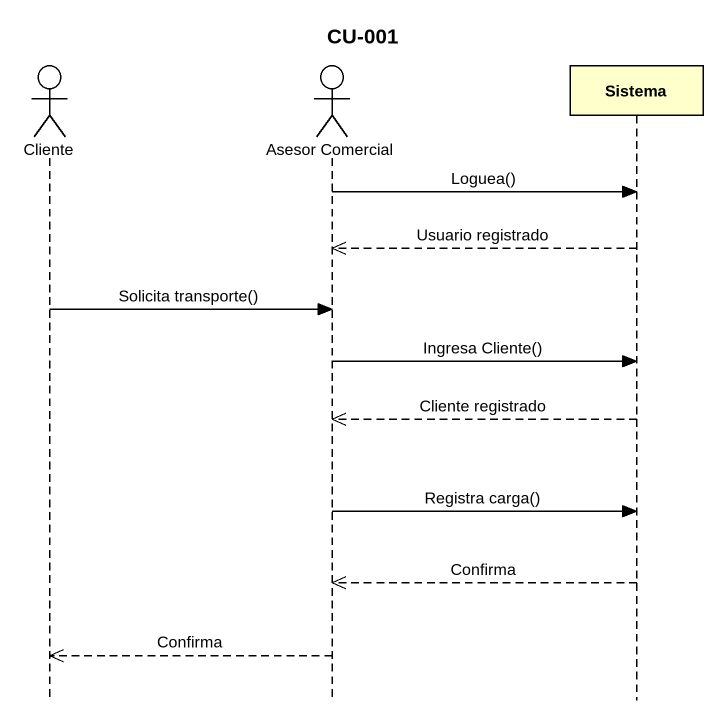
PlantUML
@startuml
title CU-001
hide footbox
actor Cliente
actor "Asesor Comercial" as Asesor_Comercial
participant Sistema

Asesor_Comercial -> Sistema : Loguea()
Sistema -->> Asesor_Comercial : Usuario registrado
Cliente -> Asesor_Comercial : Solicita transporte()
Asesor_Comercial -> Sistema : Ingresa Cliente()
Sistema -->> Asesor_Comercial : Cliente registrado
Asesor_Comercial -> Sistema : Registra carga()
Sistema -->> Asesor_Comercial : Confirma
Asesor_Comercial -->> Cliente : Confirma
@enduml
